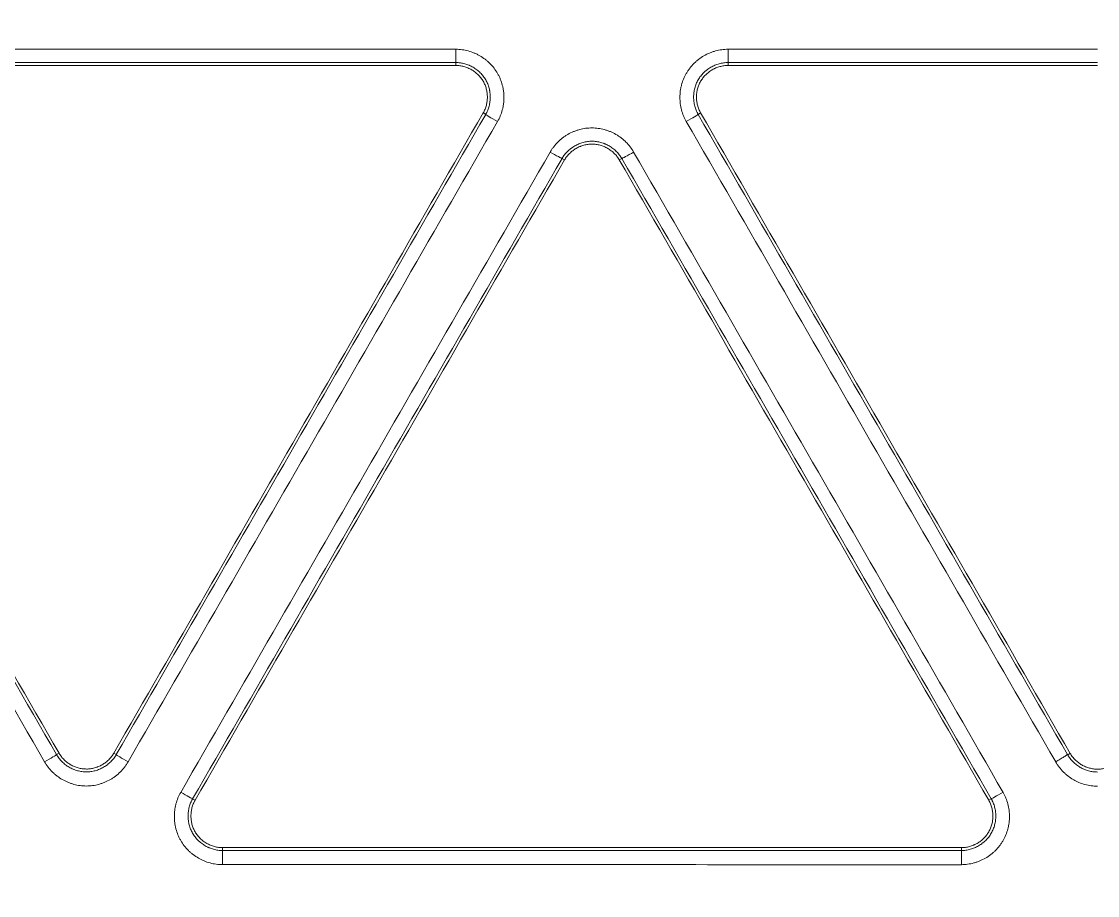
# Model space of a CAD drawing. Header units: inches. Extents: x 405346 to 489838, y -25612 to 14934.
# Drawn here: x 467207.03 to 467244.27, y 4139.55 to 4169.78 of the extents above; entities that cross this region are included whole.
import ezdxf

# ---------------------------------------------------------------- set-up
doc = ezdxf.new("R2010")
doc.units = ezdxf.units.IN
doc.header["$LTSCALE"] = 200
doc.header["$MEASUREMENT"] = 0
doc.layers.add('SS-EQ', color=2, linetype='Continuous', lineweight=20)

# ---------------------------------------------------------------- blocks, each defined once
blk = doc.blocks.new('4way무풍')
at = {"layer": 'SS-EQ'}
for p, q in [((-22.209, -153.166), (-22.209, -153.066)), ((-12.787, -153.066), (-12.787, -153.166)), ((-21.175, -154.857), (-21.262, -154.808)), ((-13.735, -154.808), (-13.821, -154.857)), ((-18.446, -156.433), (-18.533, -156.383)), ((-16.464, -156.383), (-16.551, -156.433)), ((-36.031, -177.006), (-35.944, -176.956)), ((-34.049, -176.956), (-33.963, -177.006)), ((-1.036, -177.001), (-1.03, -177.013)), ((-31.32, -178.532), (-31.233, -178.582)), ((-3.763, -178.582), (-3.676, -178.532)), ((-30.286, -180.223), (-30.286, -180.322)), ((-4.711, -180.322), (-4.711, -180.223))]:
    blk.add_line(p, q, dxfattribs=at)
for centre, major_axis, ratio, start_param, end_param in [((-22.209, -152.592), (0, 0.474), 0.00173, 1.599127, 3.106686), ((-12.787, -152.592), (0, -0.474), 0.000997, 4.740855, 6.248279), ((-20.765, -155.094), (-0.41, 0.237), 0.025645, 0.034918, 1.583787), ((-14.232, -155.094), (-0.41, -0.237), 0.024397, 1.555462, 3.106676), ((-18.943, -156.146), (-0.41, 0.237), 0.025722, 1.584008, 3.106675), ((-16.054, -156.146), (0.41, 0.237), 0.024444, 3.17651, 4.696884), ((-36.441, -177.242), (0.41, 0.237), 0.026421, 4.694618, 6.248267), ((-33.552, -177.242), (-0.41, 0.237), 0.028569, 0.034921, 1.584984), ((-31.73, -178.294), (0.41, -0.237), 0.028689, 4.726803, 6.248264), ((-3.267, -178.294), (0.41, 0.237), 0.027929, 3.176513, 4.696026), ((-30.286, -180.796), (0, 0.474), 0.001724, 0.034907, 1.603306), ((-4.711, -180.796), (0, 0.474), 0.000276, 0.034907, 1.603581)]:
    blk.add_ellipse(centre, major_axis=major_axis, ratio=ratio, start_param=start_param, end_param=end_param, dxfattribs=at)
for points, knots in [([(-0.032, -346.294), (-6.969, -346.294), (-13.906, -346.294), (-27.78, -346.294), (-34.717, -346.294), (-55.528, -346.294), (-69.403, -346.294), (-97.151, -346.294), (-111.025, -346.294), (-138.774, -346.294), (-152.648, -346.294), (-180.396, -346.294), (-194.27, -346.294), (-215.082, -346.294), (-222.019, -346.294), (-235.893, -346.294), (-242.83, -346.294), (-253.236, -346.294), (-256.704, -346.293), (-263.641, -346.293), (-267.11, -346.294), (-272.313, -346.294), (-274.047, -346.294), (-276.648, -346.294), (-277.515, -346.294), (-279.25, -346.294), (-280.117, -346.293), (-281.418, -346.293), (-281.851, -346.293), (-282.718, -346.293), (-283.152, -346.293), (-283.802, -346.293), (-284.019, -346.294), (-284.453, -346.294), (-284.669, -346.294), (-285.103, -346.294), (-285.32, -346.293), (-285.753, -346.291), (-285.97, -346.288), (-286.62, -346.277), (-287.053, -346.265), (-287.92, -346.232), (-288.353, -346.21), (-289.653, -346.133), (-290.519, -346.062), (-291.817, -345.929), (-292.25, -345.88), (-292.899, -345.799), (-293.116, -345.771), (-293.548, -345.713), (-294.627, -345.561), (-295.697, -345.382), (-298.249, -344.898), (-299.929, -344.504), (-302.417, -343.81), (-304.065, -343.313), (-305.692, -342.746), (-308.116, -341.843), (-309.711, -341.172), (-311.481, -340.336), (-311.677, -340.242), (-312.069, -340.051), (-312.265, -339.955), (-312.85, -339.663), (-313.238, -339.464), (-314.393, -338.857), (-315.91, -338.018), (-317.384, -337.119), (-318.837, -336.19), (-319.553, -335.711), (-320.962, -334.724), (-322.351, -333.708), (-324.369, -332.095), (-326.323, -330.394), (-327.582, -329.2), (-328.355, -328.435), (-328.586, -328.204), (-328.815, -327.971), (-328.968, -327.815), (-329.044, -327.737), (-329.423, -327.345), (-329.723, -327.029), (-330.61, -326.073), (-331.762, -324.777), (-333.398, -322.77), (-334.43, -321.391), (-335.932, -319.291), (-336.873, -317.851), (-338.196, -315.627), (-339.047, -314.124), (-339.838, -312.58), (-340.313, -311.601), (-340.454, -311.306), (-340.593, -311.01), (-340.685, -310.813), (-340.731, -310.713), (-340.958, -310.218), (-341.135, -309.821), (-341.654, -308.624), (-342.309, -307.019), (-343.186, -304.583), (-343.7, -302.939), (-344.419, -300.46), (-344.828, -298.788), (-345.336, -296.251), (-345.487, -295.401), (-345.755, -293.691), (-345.871, -292.831), (-345.994, -291.749), (-346.017, -291.533), (-346.062, -291.099), (-346.083, -290.882), (-346.143, -290.23), (-346.178, -289.796), (-346.239, -288.927), (-346.265, -288.493), (-346.307, -287.624), (-346.324, -287.19), (-346.342, -286.538), (-346.347, -286.321), (-346.354, -285.886), (-346.356, -285.669), (-346.359, -285.235), (-346.359, -285.017), (-346.359, -284.583), (-346.359, -284.366), (-346.358, -283.714), (-346.358, -283.28), (-346.358, -282.411), (-346.358, -281.976), (-346.358, -280.673), (-346.358, -279.804), (-346.359, -278.066), (-346.359, -277.197), (-346.359, -274.59), (-346.359, -272.852), (-346.358, -264.163), (-346.358, -257.211), (-346.359, -236.356), (-346.359, -222.453), (-346.359, -194.646), (-346.359, -180.743), (-346.359, -152.936), (-346.359, -139.033), (-346.359, -111.226), (-346.359, -69.517), (-346.359, -27.807), (-346.359, 0)], [0, 0, 0, 0, 0.03125, 0.03125, 0.0625, 0.0625, 0.125, 0.125, 0.1875, 0.1875, 0.25, 0.25, 0.3125, 0.3125, 0.34375, 0.34375, 0.375, 0.375, 0.390625, 0.390625, 0.40625, 0.40625, 0.414063, 0.414063, 0.417969, 0.417969, 0.421875, 0.421875, 0.423828, 0.423828, 0.425781, 0.425781, 0.426758, 0.426758, 0.427734, 0.427734, 0.428711, 0.428711, 0.429688, 0.429688, 0.431641, 0.431641, 0.433594, 0.433594, 0.4375, 0.4375, 0.439453, 0.439453, 0.44043, 0.44043, 0.441406, 0.445313, 0.445313, 0.453125, 0.453125, 0.457031, 0.460938, 0.460938, 0.46875, 0.46875, 0.469727, 0.469727, 0.470703, 0.470703, 0.472656, 0.472656, 0.476563, 0.480469, 0.480469, 0.484375, 0.484375, 0.488281, 0.492188, 0.496094, 0.5, 0.5, 0.500977, 0.501465, 0.501465, 0.501953, 0.501953, 0.503906, 0.503906, 0.507813, 0.511719, 0.515625, 0.515625, 0.523438, 0.523438, 0.527344, 0.53125, 0.53125, 0.532227, 0.532715, 0.532715, 0.533203, 0.533203, 0.535156, 0.535156, 0.539063, 0.542969, 0.546875, 0.546875, 0.554688, 0.554688, 0.558594, 0.558594, 0.5625, 0.5625, 0.563477, 0.563477, 0.564453, 0.564453, 0.566406, 0.566406, 0.568359, 0.568359, 0.570313, 0.570313, 0.571289, 0.571289, 0.572266, 0.572266, 0.573242, 0.573242, 0.574219, 0.574219, 0.576172, 0.576172, 0.578125, 0.578125, 0.582031, 0.582031, 0.585938, 0.585938, 0.59375, 0.59375, 0.625, 0.625, 0.6875, 0.6875, 0.75, 0.75, 0.8125, 0.8125, 0.875, 1, 1, 1, 1]), ([(-345.164, 0), (-345.164, -27.72), (-345.163, -69.3), (-345.162, -110.879), (-345.161, -138.599), (-345.16, -152.459), (-345.158, -180.179), (-345.157, -194.038), (-345.154, -221.758), (-345.152, -235.618), (-345.147, -256.408), (-345.146, -263.338), (-345.145, -272), (-345.144, -273.733), (-345.144, -276.331), (-345.144, -277.198), (-345.143, -278.93), (-345.142, -279.796), (-345.142, -281.096), (-345.141, -281.529), (-345.141, -282.395), (-345.141, -282.828), (-345.141, -283.694), (-345.141, -284.128), (-345.14, -284.777), (-345.139, -284.994), (-345.136, -285.427), (-345.134, -285.643), (-345.124, -286.293), (-345.113, -286.726), (-345.08, -287.592), (-345.06, -288.025), (-345.009, -288.891), (-344.978, -289.324), (-344.926, -289.973), (-344.898, -290.298), (-344.868, -290.623), (-344.847, -290.839), (-344.836, -290.947), (-344.736, -291.92), (-344.629, -292.78), (-344.379, -294.49), (-344.236, -295.341), (-343.754, -297.876), (-343.361, -299.547), (-342.665, -302.025), (-342.166, -303.667), (-341.312, -306.101), (-340.67, -307.704), (-340.162, -308.899), (-339.901, -309.494), (-339.629, -310.087), (-339.446, -310.481), (-339.353, -310.678), (-338.885, -311.657), (-338.495, -312.43), (-337.684, -313.955), (-337.263, -314.706), (-336.391, -316.189), (-335.94, -316.919), (-335.007, -318.36), (-334.525, -319.069), (-333.532, -320.468), (-332.508, -321.846), (-330.881, -323.85), (-329.735, -325.144), (-328.853, -326.098), (-328.555, -326.413), (-328.177, -326.804), (-328.101, -326.882), (-327.949, -327.038), (-327.721, -327.27), (-327.491, -327.501), (-326.721, -328.264), (-325.466, -329.454), (-323.518, -331.15), (-321.504, -332.756), (-320.119, -333.767), (-318.711, -334.749), (-317.997, -335.224), (-316.546, -336.146), (-315.81, -336.593), (-314.315, -337.455), (-313.557, -337.871), (-312.595, -338.371), (-312.305, -338.52), (-312.014, -338.667), (-311.819, -338.764), (-311.722, -338.813), (-311.235, -339.053), (-310.844, -339.241), (-309.666, -339.791), (-308.875, -340.139), (-307.283, -340.8), (-305.68, -341.425), (-303.244, -342.258), (-301.598, -342.743), (-299.114, -343.417), (-297.436, -343.797), (-294.888, -344.259), (-294.033, -344.395), (-292.957, -344.543), (-292.742, -344.571), (-292.31, -344.625), (-291.663, -344.704), (-291.015, -344.771), (-289.72, -344.892), (-288.856, -344.954), (-287.56, -345.019), (-287.128, -345.036), (-286.48, -345.054), (-286.264, -345.059), (-285.831, -345.067), (-285.615, -345.069), (-285.183, -345.073), (-284.967, -345.074), (-284.534, -345.075), (-284.318, -345.075), (-283.67, -345.076), (-283.237, -345.076), (-282.589, -345.076), (-282.373, -345.076), (-281.94, -345.076), (-281.724, -345.076), (-281.075, -345.076), (-280.643, -345.077), (-279.346, -345.077), (-278.481, -345.078), (-276.752, -345.079), (-275.887, -345.079), (-273.293, -345.079), (-271.563, -345.08), (-262.916, -345.081), (-255.998, -345.082), (-242.162, -345.085), (-235.244, -345.086), (-221.408, -345.089), (-214.49, -345.09), (-193.736, -345.092), (-179.9, -345.094), (-152.228, -345.096), (-138.392, -345.096), (-110.72, -345.097), (-96.884, -345.098), (-69.212, -345.098), (-55.376, -345.099), (-34.622, -345.099), (-27.704, -345.099), (-13.868, -345.099), (-6.95, -345.099), (-0.032, -345.099)], [0, 0, 0, 0, 0.125, 0.1875, 0.1875, 0.25, 0.25, 0.3125, 0.3125, 0.375, 0.375, 0.40625, 0.40625, 0.414063, 0.414063, 0.417969, 0.417969, 0.421875, 0.421875, 0.423828, 0.423828, 0.425781, 0.425781, 0.427734, 0.427734, 0.428711, 0.428711, 0.429688, 0.429688, 0.431641, 0.431641, 0.433594, 0.433594, 0.435547, 0.435547, 0.436523, 0.437012, 0.437012, 0.4375, 0.4375, 0.441406, 0.441406, 0.445313, 0.445313, 0.453125, 0.453125, 0.457031, 0.460938, 0.464844, 0.464844, 0.466797, 0.467773, 0.467773, 0.46875, 0.46875, 0.472656, 0.472656, 0.476563, 0.476563, 0.480469, 0.480469, 0.484375, 0.484375, 0.488281, 0.492188, 0.496094, 0.496094, 0.498047, 0.498047, 0.498535, 0.498535, 0.499023, 0.5, 0.5, 0.503906, 0.507813, 0.511719, 0.515625, 0.515625, 0.519531, 0.519531, 0.523438, 0.523438, 0.527344, 0.527344, 0.52832, 0.528809, 0.528809, 0.529297, 0.529297, 0.53125, 0.53125, 0.535156, 0.535156, 0.539063, 0.542969, 0.546875, 0.546875, 0.554688, 0.554688, 0.558594, 0.558594, 0.55957, 0.55957, 0.560547, 0.5625, 0.5625, 0.566406, 0.566406, 0.568359, 0.568359, 0.569336, 0.569336, 0.570313, 0.570313, 0.571289, 0.571289, 0.572266, 0.572266, 0.574219, 0.574219, 0.575195, 0.575195, 0.576172, 0.576172, 0.578125, 0.578125, 0.582031, 0.582031, 0.585938, 0.585938, 0.59375, 0.59375, 0.625, 0.625, 0.65625, 0.65625, 0.6875, 0.6875, 0.75, 0.75, 0.8125, 0.8125, 0.875, 0.875, 0.9375, 0.9375, 0.96875, 0.96875, 1, 1, 1, 1]), ([(-47.786, -152.605), (-43.523, -152.605), (-39.261, -152.605), (-30.735, -152.606), (-26.473, -152.606), (-22.21, -152.606)], [0, 0, 0, 0, 0.5, 0.5, 1, 1, 1, 1]), ([(-22.21, -152.606), (-22.173, -152.606), (-22.137, -152.607), (-22.063, -152.612), (-22.027, -152.616), (-21.919, -152.63), (-21.777, -152.659), (-21.64, -152.707), (-21.555, -152.742), (-21.539, -152.749), (-21.505, -152.765), (-21.456, -152.788), (-21.408, -152.814), (-21.314, -152.868), (-21.253, -152.908), (-21.167, -152.975), (-21.139, -152.998), (-21.097, -153.034), (-21.084, -153.046), (-21.057, -153.071), (-21.044, -153.084), (-20.979, -153.148), (-20.883, -153.256), (-20.802, -153.377), (-20.747, -153.472), (-20.73, -153.504), (-20.698, -153.57), (-20.683, -153.603), (-20.642, -153.703), (-20.619, -153.772), (-20.591, -153.877), (-20.583, -153.913), (-20.573, -153.966), (-20.569, -153.984), (-20.563, -154.02), (-20.561, -154.038), (-20.549, -154.129), (-20.54, -154.274), (-20.549, -154.419), (-20.561, -154.509), (-20.563, -154.527), (-20.569, -154.563), (-20.573, -154.581), (-20.583, -154.635), (-20.591, -154.671), (-20.619, -154.776), (-20.642, -154.845), (-20.697, -154.979), (-20.729, -155.044), (-20.766, -155.107)], [0, 0, 0, 0, 0.03125, 0.03125, 0.0625, 0.0625, 0.125, 0.1875, 0.1875, 0.203125, 0.203125, 0.21875, 0.25, 0.25, 0.3125, 0.3125, 0.34375, 0.34375, 0.359375, 0.359375, 0.375, 0.375, 0.4375, 0.5, 0.5, 0.53125, 0.53125, 0.5625, 0.5625, 0.625, 0.625, 0.65625, 0.65625, 0.671875, 0.671875, 0.6875, 0.6875, 0.75, 0.8125, 0.8125, 0.828125, 0.828125, 0.84375, 0.84375, 0.875, 0.875, 0.9375, 0.9375, 1, 1, 1, 1]), ([(-14.232, -155.108), (-14.251, -155.076), (-14.268, -155.043), (-14.3, -154.977), (-14.315, -154.944), (-14.356, -154.843), (-14.402, -154.706), (-14.43, -154.563), (-14.441, -154.473), (-14.444, -154.454), (-14.447, -154.418), (-14.451, -154.363), (-14.453, -154.309), (-14.453, -154.2), (-14.448, -154.128), (-14.434, -154.02), (-14.429, -153.984), (-14.418, -153.93), (-14.414, -153.912), (-14.406, -153.876), (-14.402, -153.859), (-14.379, -153.771), (-14.332, -153.633), (-14.269, -153.503), (-14.214, -153.408), (-14.194, -153.377), (-14.154, -153.316), (-14.132, -153.287), (-14.066, -153.201), (-14.018, -153.147), (-13.941, -153.07), (-13.901, -153.033), (-13.859, -152.998), (-13.831, -152.974), (-13.816, -152.963), (-13.744, -152.908), (-13.623, -152.827), (-13.493, -152.763), (-13.409, -152.728), (-13.392, -152.721), (-13.358, -152.708), (-13.34, -152.702), (-13.288, -152.684), (-13.254, -152.673), (-13.148, -152.644), (-13.077, -152.63), (-12.934, -152.611), (-12.861, -152.606), (-12.788, -152.606)], [0, 0, 0, 0, 0.03125, 0.03125, 0.0625, 0.0625, 0.125, 0.1875, 0.1875, 0.203125, 0.203125, 0.21875, 0.25, 0.25, 0.3125, 0.3125, 0.34375, 0.34375, 0.359375, 0.359375, 0.375, 0.375, 0.4375, 0.5, 0.5, 0.53125, 0.53125, 0.5625, 0.5625, 0.625, 0.625, 0.65625, 0.671875, 0.671875, 0.6875, 0.6875, 0.75, 0.8125, 0.8125, 0.828125, 0.828125, 0.84375, 0.84375, 0.875, 0.875, 0.9375, 0.9375, 1, 1, 1, 1]), ([(-22.209, -153.066), (-26.472, -153.066), (-30.734, -153.066), (-39.259, -153.066), (-43.522, -153.066), (-47.784, -153.066)], [0, 0, 0, 0, 0.5, 0.5, 1, 1, 1, 1]), ([(-21.175, -154.857), (-21.174, -154.855), (-21.172, -154.852), (-21.169, -154.846), (-21.164, -154.837), (-21.153, -154.817), (-21.132, -154.777), (-21.116, -154.741), (-21.087, -154.669), (-21.07, -154.62), (-21.051, -154.545), (-21.045, -154.519), (-21.035, -154.468), (-21.031, -154.442), (-21.021, -154.364), (-21.014, -154.261), (-21.021, -154.157), (-21.029, -154.092), (-21.031, -154.079), (-21.035, -154.053), (-21.042, -154.015), (-21.05, -153.977), (-21.07, -153.901), (-21.086, -153.852), (-21.116, -153.78), (-21.126, -153.756), (-21.149, -153.709), (-21.162, -153.686), (-21.201, -153.618), (-21.23, -153.575), (-21.293, -153.493), (-21.328, -153.454), (-21.383, -153.399), (-21.403, -153.381), (-21.442, -153.347), (-21.462, -153.331), (-21.524, -153.283), (-21.568, -153.255), (-21.635, -153.216), (-21.669, -153.197), (-21.705, -153.18), (-21.729, -153.169), (-21.741, -153.164), (-21.801, -153.139), (-21.899, -153.105), (-22.001, -153.084), (-22.078, -153.073), (-22.104, -153.07), (-22.144, -153.068), (-22.157, -153.067), (-22.176, -153.066), (-22.186, -153.066), (-22.196, -153.066), (-22.203, -153.066), (-22.206, -153.066), (-22.209, -153.066)], [0, 0, 0, 0, 0.003906, 0.003906, 0.007812, 0.015625, 0.03125, 0.0625, 0.0625, 0.125, 0.125, 0.15625, 0.15625, 0.1875, 0.1875, 0.25, 0.3125, 0.3125, 0.328125, 0.328125, 0.34375, 0.375, 0.375, 0.4375, 0.4375, 0.46875, 0.46875, 0.5, 0.5, 0.5625, 0.5625, 0.625, 0.625, 0.65625, 0.65625, 0.6875, 0.6875, 0.75, 0.75, 0.78125, 0.796875, 0.796875, 0.8125, 0.8125, 0.875, 0.9375, 0.9375, 0.96875, 0.96875, 0.984375, 0.984375, 0.992188, 0.996094, 0.996094, 1, 1, 1, 1]), ([(-12.787, -153.066), (-12.791, -153.066), (-12.794, -153.066), (-12.8, -153.066), (-12.81, -153.066), (-12.833, -153.067), (-12.879, -153.069), (-12.918, -153.073), (-12.995, -153.083), (-13.045, -153.094), (-13.121, -153.114), (-13.146, -153.122), (-13.195, -153.139), (-13.22, -153.149), (-13.292, -153.179), (-13.385, -153.225), (-13.472, -153.283), (-13.524, -153.322), (-13.534, -153.33), (-13.554, -153.347), (-13.584, -153.372), (-13.613, -153.399), (-13.668, -153.453), (-13.703, -153.492), (-13.75, -153.554), (-13.766, -153.575), (-13.795, -153.618), (-13.809, -153.641), (-13.848, -153.708), (-13.871, -153.755), (-13.91, -153.851), (-13.926, -153.9), (-13.946, -153.976), (-13.952, -154.002), (-13.962, -154.053), (-13.966, -154.079), (-13.976, -154.156), (-13.979, -154.208), (-13.979, -154.286), (-13.978, -154.312), (-13.976, -154.351), (-13.975, -154.364), (-13.972, -154.39), (-13.971, -154.403), (-13.962, -154.468), (-13.943, -154.57), (-13.91, -154.668), (-13.881, -154.74), (-13.87, -154.764), (-13.853, -154.8), (-13.847, -154.811), (-13.837, -154.829), (-13.833, -154.837), (-13.828, -154.846), (-13.825, -154.852), (-13.823, -154.855), (-13.821, -154.857)], [0, 0, 0, 0, 0.003906, 0.003906, 0.007813, 0.015625, 0.03125, 0.0625, 0.0625, 0.125, 0.125, 0.15625, 0.15625, 0.1875, 0.1875, 0.25, 0.3125, 0.3125, 0.328125, 0.328125, 0.34375, 0.375, 0.375, 0.4375, 0.4375, 0.46875, 0.46875, 0.5, 0.5, 0.5625, 0.5625, 0.625, 0.625, 0.65625, 0.65625, 0.6875, 0.6875, 0.75, 0.75, 0.78125, 0.78125, 0.796875, 0.796875, 0.8125, 0.8125, 0.875, 0.9375, 0.9375, 0.96875, 0.96875, 0.984375, 0.984375, 0.992187, 0.996094, 0.996094, 1, 1, 1, 1]), ([(-22.209, -153.166), (-26.472, -153.166), (-30.734, -153.166), (-39.259, -153.166), (-43.522, -153.166), (-47.784, -153.166)], [0, 0, 0, 0, 0.5, 0.5, 1, 1, 1, 1]), ([(-22.209, -153.166), (-22.161, -153.166), (-22.114, -153.17), (-22.019, -153.182), (-21.973, -153.192), (-21.904, -153.211), (-21.881, -153.218), (-21.836, -153.234), (-21.813, -153.242), (-21.747, -153.27), (-21.662, -153.312), (-21.583, -153.365), (-21.535, -153.401), (-21.525, -153.409), (-21.507, -153.424), (-21.479, -153.447), (-21.453, -153.471), (-21.402, -153.521), (-21.371, -153.557), (-21.327, -153.613), (-21.313, -153.633), (-21.286, -153.672), (-21.274, -153.693), (-21.238, -153.755), (-21.196, -153.84), (-21.166, -153.931), (-21.148, -154), (-21.142, -154.024), (-21.133, -154.071), (-21.129, -154.094), (-21.12, -154.165), (-21.117, -154.213), (-21.117, -154.284), (-21.118, -154.308), (-21.121, -154.355), (-21.123, -154.379), (-21.132, -154.451), (-21.15, -154.544), (-21.18, -154.634), (-21.216, -154.723), (-21.238, -154.766), (-21.262, -154.808)], [0, 0, 0, 0, 0.0625, 0.0625, 0.125, 0.125, 0.15625, 0.15625, 0.1875, 0.1875, 0.25, 0.3125, 0.3125, 0.328125, 0.328125, 0.34375, 0.375, 0.375, 0.4375, 0.4375, 0.46875, 0.46875, 0.5, 0.5, 0.5625, 0.625, 0.625, 0.65625, 0.65625, 0.6875, 0.6875, 0.75, 0.75, 0.78125, 0.78125, 0.8125, 0.8125, 0.875, 0.9375, 0.9375, 1, 1, 1, 1]), ([(-13.735, -154.808), (-13.759, -154.766), (-13.78, -154.723), (-13.816, -154.635), (-13.831, -154.59), (-13.849, -154.521), (-13.854, -154.498), (-13.864, -154.451), (-13.867, -154.427), (-13.876, -154.356), (-13.882, -154.261), (-13.876, -154.166), (-13.869, -154.106), (-13.867, -154.094), (-13.863, -154.071), (-13.857, -154.035), (-13.849, -154), (-13.831, -153.931), (-13.816, -153.886), (-13.789, -153.82), (-13.78, -153.799), (-13.759, -153.756), (-13.747, -153.734), (-13.711, -153.672), (-13.658, -153.593), (-13.595, -153.522), (-13.544, -153.471), (-13.526, -153.455), (-13.49, -153.424), (-13.472, -153.408), (-13.415, -153.365), (-13.375, -153.339), (-13.314, -153.303), (-13.282, -153.286), (-13.25, -153.271), (-13.228, -153.261), (-13.217, -153.256), (-13.161, -153.233), (-13.071, -153.202), (-12.978, -153.183), (-12.884, -153.17), (-12.836, -153.166), (-12.787, -153.166)], [0, 0, 0, 0, 0.0625, 0.0625, 0.125, 0.125, 0.15625, 0.15625, 0.1875, 0.1875, 0.25, 0.3125, 0.3125, 0.328125, 0.328125, 0.34375, 0.375, 0.375, 0.4375, 0.4375, 0.46875, 0.46875, 0.5, 0.5, 0.5625, 0.625, 0.625, 0.65625, 0.65625, 0.6875, 0.6875, 0.75, 0.75, 0.78125, 0.796875, 0.796875, 0.8125, 0.8125, 0.875, 0.9375, 0.9375, 1, 1, 1, 1]), ([(-18.943, -156.16), (-18.925, -156.128), (-18.906, -156.097), (-18.865, -156.036), (-18.843, -156.006), (-18.776, -155.92), (-18.68, -155.812), (-18.571, -155.716), (-18.498, -155.661), (-18.483, -155.65), (-18.454, -155.629), (-18.408, -155.598), (-18.362, -155.569), (-18.268, -155.515), (-18.203, -155.483), (-18.102, -155.441), (-18.068, -155.428), (-18.017, -155.41), (-17.999, -155.404), (-17.964, -155.393), (-17.947, -155.388), (-17.859, -155.364), (-17.717, -155.336), (-17.572, -155.326), (-17.462, -155.326), (-17.425, -155.327), (-17.353, -155.332), (-17.316, -155.336), (-17.209, -155.35), (-17.138, -155.365), (-17.033, -155.393), (-16.998, -155.404), (-16.946, -155.422), (-16.929, -155.428), (-16.895, -155.441), (-16.878, -155.448), (-16.794, -155.483), (-16.663, -155.547), (-16.543, -155.628), (-16.47, -155.683), (-16.456, -155.694), (-16.428, -155.717), (-16.414, -155.729), (-16.372, -155.765), (-16.346, -155.79), (-16.268, -155.867), (-16.22, -155.921), (-16.132, -156.036), (-16.091, -156.096), (-16.055, -156.16)], [0, 0, 0, 0, 0.03125, 0.03125, 0.0625, 0.0625, 0.125, 0.1875, 0.1875, 0.203125, 0.203125, 0.21875, 0.25, 0.25, 0.3125, 0.3125, 0.34375, 0.34375, 0.359375, 0.359375, 0.375, 0.375, 0.4375, 0.5, 0.5, 0.53125, 0.53125, 0.5625, 0.5625, 0.625, 0.625, 0.65625, 0.65625, 0.671875, 0.671875, 0.6875, 0.6875, 0.75, 0.8125, 0.8125, 0.828125, 0.828125, 0.84375, 0.84375, 0.875, 0.875, 0.9375, 0.9375, 1, 1, 1, 1]), ([(-16.464, -156.383), (-16.466, -156.38), (-16.467, -156.377), (-16.471, -156.372), (-16.476, -156.363), (-16.487, -156.344), (-16.512, -156.305), (-16.535, -156.274), (-16.583, -156.212), (-16.617, -156.174), (-16.673, -156.119), (-16.692, -156.101), (-16.731, -156.067), (-16.752, -156.05), (-16.814, -156.003), (-16.9, -155.945), (-16.993, -155.899), (-17.054, -155.874), (-17.066, -155.869), (-17.09, -155.859), (-17.127, -155.846), (-17.165, -155.834), (-17.24, -155.814), (-17.29, -155.803), (-17.368, -155.793), (-17.394, -155.79), (-17.446, -155.787), (-17.472, -155.786), (-17.551, -155.786), (-17.602, -155.789), (-17.705, -155.803), (-17.756, -155.814), (-17.831, -155.834), (-17.857, -155.842), (-17.906, -155.859), (-17.93, -155.869), (-18.002, -155.899), (-18.049, -155.922), (-18.116, -155.961), (-18.149, -155.981), (-18.182, -156.003), (-18.203, -156.019), (-18.214, -156.026), (-18.266, -156.066), (-18.344, -156.134), (-18.413, -156.212), (-18.461, -156.273), (-18.476, -156.295), (-18.498, -156.327), (-18.506, -156.338), (-18.516, -156.355), (-18.521, -156.363), (-18.526, -156.372), (-18.529, -156.377), (-18.531, -156.38), (-18.533, -156.383)], [0, 0, 0, 0, 0.003906, 0.003906, 0.007812, 0.015625, 0.03125, 0.0625, 0.0625, 0.125, 0.125, 0.15625, 0.15625, 0.1875, 0.1875, 0.25, 0.3125, 0.3125, 0.328125, 0.328125, 0.34375, 0.375, 0.375, 0.4375, 0.4375, 0.46875, 0.46875, 0.5, 0.5, 0.5625, 0.5625, 0.625, 0.625, 0.65625, 0.65625, 0.6875, 0.6875, 0.75, 0.75, 0.78125, 0.796875, 0.796875, 0.8125, 0.8125, 0.875, 0.9375, 0.9375, 0.96875, 0.96875, 0.984375, 0.984375, 0.992188, 0.996094, 0.996094, 1, 1, 1, 1]), ([(-18.446, -156.433), (-18.422, -156.392), (-18.395, -156.352), (-18.337, -156.277), (-18.306, -156.242), (-18.255, -156.191), (-18.237, -156.175), (-18.201, -156.143), (-18.182, -156.128), (-18.125, -156.085), (-18.046, -156.032), (-17.961, -155.99), (-17.905, -155.967), (-17.894, -155.962), (-17.872, -155.954), (-17.838, -155.941), (-17.804, -155.931), (-17.735, -155.912), (-17.689, -155.902), (-17.618, -155.893), (-17.594, -155.89), (-17.547, -155.887), (-17.522, -155.886), (-17.45, -155.886), (-17.356, -155.893), (-17.262, -155.912), (-17.193, -155.931), (-17.17, -155.938), (-17.125, -155.953), (-17.102, -155.962), (-17.036, -155.989), (-16.994, -156.011), (-16.932, -156.046), (-16.912, -156.059), (-16.872, -156.085), (-16.852, -156.099), (-16.795, -156.143), (-16.723, -156.205), (-16.66, -156.276), (-16.602, -156.352), (-16.575, -156.392), (-16.551, -156.433)], [0, 0, 0, 0, 0.0625, 0.0625, 0.125, 0.125, 0.15625, 0.15625, 0.1875, 0.1875, 0.25, 0.3125, 0.3125, 0.328125, 0.328125, 0.34375, 0.375, 0.375, 0.4375, 0.4375, 0.46875, 0.46875, 0.5, 0.5, 0.5625, 0.625, 0.625, 0.65625, 0.65625, 0.6875, 0.6875, 0.75, 0.75, 0.78125, 0.78125, 0.8125, 0.8125, 0.875, 0.9375, 0.9375, 1, 1, 1, 1]), ([(-33.553, -177.257), (-33.572, -177.289), (-33.591, -177.32), (-33.632, -177.381), (-33.653, -177.411), (-33.72, -177.497), (-33.816, -177.605), (-33.926, -177.701), (-33.998, -177.756), (-34.013, -177.767), (-34.043, -177.788), (-34.088, -177.819), (-34.134, -177.848), (-34.229, -177.902), (-34.294, -177.934), (-34.394, -177.976), (-34.428, -177.989), (-34.48, -178.007), (-34.498, -178.013), (-34.533, -178.024), (-34.55, -178.029), (-34.638, -178.053), (-34.78, -178.081), (-34.925, -178.091), (-35.034, -178.091), (-35.071, -178.09), (-35.144, -178.085), (-35.18, -178.081), (-35.288, -178.067), (-35.359, -178.052), (-35.464, -178.024), (-35.498, -178.013), (-35.55, -177.995), (-35.567, -177.989), (-35.602, -177.976), (-35.619, -177.969), (-35.703, -177.934), (-35.833, -177.87), (-35.954, -177.789), (-36.026, -177.734), (-36.041, -177.723), (-36.069, -177.7), (-36.083, -177.688), (-36.124, -177.652), (-36.151, -177.627), (-36.228, -177.55), (-36.276, -177.496), (-36.365, -177.381), (-36.405, -177.321), (-36.442, -177.257)], [0, 0, 0, 0, 0.03125, 0.03125, 0.0625, 0.0625, 0.125, 0.1875, 0.1875, 0.203125, 0.203125, 0.21875, 0.25, 0.25, 0.3125, 0.3125, 0.34375, 0.34375, 0.359375, 0.359375, 0.375, 0.375, 0.4375, 0.5, 0.5, 0.53125, 0.53125, 0.5625, 0.5625, 0.625, 0.625, 0.65625, 0.65625, 0.671875, 0.671875, 0.6875, 0.6875, 0.75, 0.8125, 0.8125, 0.828125, 0.828125, 0.84375, 0.84375, 0.875, 0.875, 0.9375, 0.9375, 1, 1, 1, 1]), ([(-36.031, -177.006), (-36.029, -177.009), (-36.027, -177.012), (-36.024, -177.017), (-36.019, -177.026), (-36.007, -177.045), (-35.982, -177.083), (-35.959, -177.115), (-35.912, -177.176), (-35.878, -177.215), (-35.822, -177.27), (-35.803, -177.288), (-35.763, -177.322), (-35.743, -177.339), (-35.681, -177.386), (-35.594, -177.443), (-35.501, -177.49), (-35.441, -177.515), (-35.429, -177.52), (-35.404, -177.529), (-35.367, -177.542), (-35.33, -177.554), (-35.255, -177.574), (-35.204, -177.585), (-35.127, -177.595), (-35.101, -177.598), (-35.049, -177.602), (-35.023, -177.603), (-34.945, -177.603), (-34.893, -177.599), (-34.79, -177.585), (-34.739, -177.575), (-34.664, -177.554), (-34.639, -177.546), (-34.589, -177.529), (-34.565, -177.52), (-34.493, -177.49), (-34.447, -177.467), (-34.379, -177.428), (-34.346, -177.407), (-34.314, -177.385), (-34.292, -177.37), (-34.282, -177.362), (-34.23, -177.322), (-34.151, -177.254), (-34.082, -177.177), (-34.034, -177.116), (-34.019, -177.094), (-33.997, -177.062), (-33.99, -177.051), (-33.98, -177.034), (-33.974, -177.026), (-33.969, -177.017), (-33.966, -177.012), (-33.964, -177.009), (-33.963, -177.006)], [0, 0, 0, 0, 0.003906, 0.003906, 0.007812, 0.015625, 0.03125, 0.0625, 0.0625, 0.125, 0.125, 0.15625, 0.15625, 0.1875, 0.1875, 0.25, 0.3125, 0.3125, 0.328125, 0.328125, 0.34375, 0.375, 0.375, 0.4375, 0.4375, 0.46875, 0.46875, 0.5, 0.5, 0.5625, 0.5625, 0.625, 0.625, 0.65625, 0.65625, 0.6875, 0.6875, 0.75, 0.75, 0.78125, 0.796875, 0.796875, 0.8125, 0.8125, 0.875, 0.9375, 0.9375, 0.96875, 0.96875, 0.984375, 0.984375, 0.992187, 0.996094, 0.996094, 1, 1, 1, 1]), ([(-34.049, -176.956), (-34.073, -176.998), (-34.1, -177.037), (-34.158, -177.112), (-34.189, -177.148), (-34.24, -177.198), (-34.258, -177.214), (-34.294, -177.246), (-34.313, -177.261), (-34.37, -177.304), (-34.449, -177.357), (-34.534, -177.4), (-34.59, -177.423), (-34.601, -177.427), (-34.623, -177.436), (-34.657, -177.448), (-34.691, -177.459), (-34.76, -177.477), (-34.806, -177.487), (-34.877, -177.497), (-34.901, -177.499), (-34.949, -177.503), (-34.973, -177.503), (-35.045, -177.503), (-35.14, -177.497), (-35.233, -177.478), (-35.302, -177.459), (-35.325, -177.452), (-35.37, -177.436), (-35.393, -177.428), (-35.459, -177.4), (-35.501, -177.379), (-35.563, -177.343), (-35.583, -177.331), (-35.623, -177.304), (-35.643, -177.29), (-35.7, -177.247), (-35.772, -177.184), (-35.835, -177.113), (-35.893, -177.038), (-35.92, -176.998), (-35.944, -176.956)], [0, 0, 0, 0, 0.0625, 0.0625, 0.125, 0.125, 0.15625, 0.15625, 0.1875, 0.1875, 0.25, 0.3125, 0.3125, 0.328125, 0.328125, 0.34375, 0.375, 0.375, 0.4375, 0.4375, 0.46875, 0.46875, 0.5, 0.5, 0.5625, 0.625, 0.625, 0.65625, 0.65625, 0.6875, 0.6875, 0.75, 0.75, 0.78125, 0.78125, 0.8125, 0.8125, 0.875, 0.9375, 0.9375, 1, 1, 1, 1]), ([(-1.447, -177.253), (-1.42, -177.238), (-1.394, -177.222), (-1.342, -177.192), (-1.316, -177.177), (-1.267, -177.148), (-1.243, -177.134), (-1.199, -177.107), (-1.178, -177.094), (-1.14, -177.071), (-1.123, -177.061), (-1.093, -177.042), (-1.08, -177.033), (-1.059, -177.019), (-1.051, -177.014), (-1.04, -177.005), (-1.037, -177.003), (-1.037, -177.001)], [0, 0, 0, 0, 0.125, 0.125, 0.25, 0.25, 0.375, 0.375, 0.5, 0.5, 0.625, 0.625, 0.75, 0.75, 0.875, 0.875, 1, 1, 1, 1]), ([(0, -178.096), (-0.037, -178.096), (-0.074, -178.095), (-0.147, -178.09), (-0.183, -178.086), (-0.292, -178.071), (-0.363, -178.057), (-0.504, -178.019), (-0.573, -177.995), (-0.674, -177.952), (-0.708, -177.937), (-0.773, -177.904), (-0.805, -177.887), (-0.9, -177.832), (-0.96, -177.791), (-1.047, -177.724), (-1.075, -177.701), (-1.13, -177.652), (-1.157, -177.627), (-1.234, -177.549), (-1.282, -177.494), (-1.348, -177.407), (-1.38, -177.363), (-1.414, -177.309), (-1.428, -177.285), (-1.438, -177.269), (-1.442, -177.261), (-1.447, -177.253)], [0, 0, 0, 0, 0.0625, 0.0625, 0.125, 0.125, 0.25, 0.25, 0.375, 0.375, 0.4375, 0.4375, 0.5, 0.5, 0.625, 0.625, 0.6875, 0.6875, 0.75, 0.75, 0.875, 0.875, 0.9375, 0.96875, 0.984375, 0.984375, 1, 1, 1, 1]), ([(-1.037, -177.001), (-1.035, -177.001), (-1.032, -177.002), (-1.028, -177.002), (-1.024, -177.002), (-1.019, -177.001), (-1.015, -177.001), (-1.012, -177), (-1.008, -176.999), (-1.004, -176.997), (-1.001, -176.996), (-0.997, -176.994), (-0.993, -176.991), (-0.988, -176.988), (-0.983, -176.986), (-0.978, -176.983), (-0.973, -176.98), (-0.968, -176.977), (-0.963, -176.974), (-0.958, -176.972), (-0.954, -176.969), (-0.949, -176.966), (-0.945, -176.964), (-0.944, -176.963)], [0, 0, 0, 0, 0.037402, 0.074799, 0.112192, 0.149581, 0.186965, 0.224346, 0.261724, 0.299098, 0.33647, 0.373838, 0.430762, 0.487686, 0.54461, 0.601534, 0.658457, 0.715381, 0.772305, 0.829229, 0.886152, 0.943076, 1, 1, 1, 1]), ([(-1.03, -177.013), (-1.028, -177.015), (-1.027, -177.018), (-1.023, -177.024), (-1.018, -177.032), (-1.006, -177.052), (-0.982, -177.09), (-0.959, -177.121), (-0.912, -177.183), (-0.878, -177.221), (-0.822, -177.276), (-0.803, -177.294), (-0.764, -177.328), (-0.744, -177.345), (-0.682, -177.392), (-0.639, -177.42), (-0.572, -177.459), (-0.549, -177.471), (-0.503, -177.494), (-0.479, -177.505), (-0.406, -177.535), (-0.308, -177.569), (-0.207, -177.59), (-0.13, -177.6), (-0.105, -177.603), (-0.052, -177.606), (-0.026, -177.607), (0, -177.607)], [0, 0, 0, 0, 0.007813, 0.007813, 0.015625, 0.03125, 0.0625, 0.125, 0.125, 0.25, 0.25, 0.3125, 0.3125, 0.375, 0.375, 0.5, 0.5, 0.5625, 0.5625, 0.625, 0.625, 0.75, 0.875, 0.875, 0.9375, 0.9375, 1, 1, 1, 1]), ([(-0.944, -176.963), (-0.92, -177.005), (-0.867, -177.084), (-0.804, -177.154), (-0.753, -177.205), (-0.736, -177.221), (-0.7, -177.252), (-0.681, -177.268), (-0.624, -177.311), (-0.546, -177.363), (-0.46, -177.406), (-0.405, -177.429), (-0.394, -177.433), (-0.372, -177.442), (-0.338, -177.454), (-0.304, -177.464), (-0.235, -177.483), (-0.189, -177.492), (-0.096, -177.505), (-0.048, -177.508), (0, -177.508)], [0, 0, 0, 0, 0.125, 0.25, 0.25, 0.3125, 0.3125, 0.375, 0.375, 0.5, 0.625, 0.625, 0.65625, 0.65625, 0.6875, 0.75, 0.75, 0.875, 0.875, 1, 1, 1, 1]), ([(0, -177.508), (0.048, -177.508), (0.095, -177.505), (0.189, -177.492), (0.236, -177.483), (0.304, -177.464), (0.327, -177.457), (0.373, -177.441), (0.395, -177.433), (0.461, -177.405), (0.546, -177.363), (0.625, -177.311), (0.673, -177.274), (0.682, -177.267), (0.701, -177.252), (0.728, -177.228), (0.754, -177.204), (0.804, -177.154), (0.836, -177.119), (0.893, -177.044), (0.92, -177.005), (0.944, -176.963)], [0, 0, 0, 0, 0.125, 0.125, 0.25, 0.25, 0.3125, 0.3125, 0.375, 0.375, 0.5, 0.625, 0.625, 0.65625, 0.65625, 0.6875, 0.75, 0.75, 0.875, 0.875, 1, 1, 1, 1]), ([(-30.287, -180.811), (-30.323, -180.811), (-30.36, -180.81), (-30.433, -180.805), (-30.47, -180.801), (-30.578, -180.787), (-30.719, -180.758), (-30.857, -180.71), (-30.941, -180.675), (-30.958, -180.668), (-30.991, -180.653), (-31.041, -180.629), (-31.089, -180.603), (-31.183, -180.549), (-31.243, -180.509), (-31.33, -180.442), (-31.358, -180.419), (-31.4, -180.383), (-31.413, -180.371), (-31.44, -180.346), (-31.453, -180.333), (-31.518, -180.269), (-31.614, -180.161), (-31.695, -180.04), (-31.749, -179.945), (-31.767, -179.913), (-31.799, -179.847), (-31.814, -179.814), (-31.855, -179.713), (-31.878, -179.645), (-31.906, -179.54), (-31.914, -179.504), (-31.924, -179.451), (-31.927, -179.433), (-31.933, -179.397), (-31.936, -179.379), (-31.948, -179.288), (-31.957, -179.143), (-31.947, -178.998), (-31.936, -178.908), (-31.933, -178.89), (-31.927, -178.854), (-31.924, -178.836), (-31.914, -178.782), (-31.905, -178.746), (-31.878, -178.641), (-31.855, -178.572), (-31.8, -178.438), (-31.768, -178.373), (-31.731, -178.31)], [0, 0, 0, 0, 0.03125, 0.03125, 0.0625, 0.0625, 0.125, 0.1875, 0.1875, 0.203125, 0.203125, 0.21875, 0.25, 0.25, 0.3125, 0.3125, 0.34375, 0.34375, 0.359375, 0.359375, 0.375, 0.375, 0.4375, 0.5, 0.5, 0.53125, 0.53125, 0.5625, 0.5625, 0.625, 0.625, 0.65625, 0.65625, 0.671875, 0.671875, 0.6875, 0.6875, 0.75, 0.8125, 0.8125, 0.828125, 0.828125, 0.84375, 0.84375, 0.875, 0.875, 0.9375, 0.9375, 1, 1, 1, 1]), ([(-3.267, -178.31), (-3.248, -178.341), (-3.231, -178.374), (-3.199, -178.44), (-3.184, -178.473), (-3.143, -178.574), (-3.097, -178.711), (-3.069, -178.854), (-3.057, -178.945), (-3.055, -178.963), (-3.052, -178.999), (-3.048, -179.054), (-3.046, -179.108), (-3.046, -179.217), (-3.051, -179.289), (-3.064, -179.397), (-3.07, -179.433), (-3.081, -179.487), (-3.085, -179.505), (-3.093, -179.541), (-3.097, -179.558), (-3.12, -179.647), (-3.166, -179.784), (-3.23, -179.914), (-3.285, -180.009), (-3.304, -180.04), (-3.345, -180.101), (-3.366, -180.13), (-3.433, -180.216), (-3.481, -180.271), (-3.558, -180.347), (-3.598, -180.384), (-3.64, -180.42), (-3.668, -180.443), (-3.682, -180.454), (-3.755, -180.51), (-3.876, -180.59), (-4.006, -180.655), (-4.09, -180.69), (-4.107, -180.696), (-4.141, -180.709), (-4.158, -180.716), (-4.21, -180.733), (-4.245, -180.744), (-4.351, -180.773), (-4.422, -180.787), (-4.565, -180.807), (-4.638, -180.812), (-4.711, -180.812)], [0, 0, 0, 0, 0.03125, 0.03125, 0.0625, 0.0625, 0.125, 0.1875, 0.1875, 0.203125, 0.203125, 0.21875, 0.25, 0.25, 0.3125, 0.3125, 0.34375, 0.34375, 0.359375, 0.359375, 0.375, 0.375, 0.4375, 0.5, 0.5, 0.53125, 0.53125, 0.5625, 0.5625, 0.625, 0.625, 0.65625, 0.671875, 0.671875, 0.6875, 0.6875, 0.75, 0.8125, 0.8125, 0.828125, 0.828125, 0.84375, 0.84375, 0.875, 0.875, 0.9375, 0.9375, 1, 1, 1, 1]), ([(-31.32, -178.532), (-31.322, -178.534), (-31.323, -178.537), (-31.327, -178.543), (-31.331, -178.552), (-31.342, -178.572), (-31.363, -178.612), (-31.379, -178.648), (-31.408, -178.72), (-31.425, -178.769), (-31.445, -178.844), (-31.45, -178.87), (-31.46, -178.921), (-31.464, -178.947), (-31.474, -179.025), (-31.481, -179.128), (-31.474, -179.232), (-31.466, -179.297), (-31.464, -179.31), (-31.46, -179.336), (-31.453, -179.374), (-31.445, -179.412), (-31.425, -179.487), (-31.408, -179.536), (-31.379, -179.608), (-31.368, -179.632), (-31.346, -179.679), (-31.333, -179.702), (-31.294, -179.77), (-31.265, -179.813), (-31.202, -179.895), (-31.167, -179.934), (-31.121, -179.98), (-31.111, -179.989), (-31.092, -180.007), (-31.082, -180.016), (-31.053, -180.041), (-31.032, -180.058), (-30.97, -180.105), (-30.927, -180.134), (-30.86, -180.173), (-30.825, -180.191), (-30.79, -180.208), (-30.766, -180.219), (-30.754, -180.224), (-30.694, -180.25), (-30.596, -180.284), (-30.494, -180.305), (-30.417, -180.315), (-30.391, -180.318), (-30.351, -180.321), (-30.338, -180.321), (-30.319, -180.322), (-30.309, -180.322), (-30.299, -180.322), (-30.292, -180.322), (-30.289, -180.322), (-30.286, -180.322)], [0, 0, 0, 0, 0.003906, 0.003906, 0.007813, 0.015625, 0.03125, 0.0625, 0.0625, 0.125, 0.125, 0.15625, 0.15625, 0.1875, 0.1875, 0.25, 0.3125, 0.3125, 0.328125, 0.328125, 0.34375, 0.375, 0.375, 0.4375, 0.4375, 0.46875, 0.46875, 0.5, 0.5, 0.5625, 0.5625, 0.625, 0.625, 0.640625, 0.640625, 0.65625, 0.65625, 0.6875, 0.6875, 0.75, 0.75, 0.78125, 0.796875, 0.796875, 0.8125, 0.8125, 0.875, 0.9375, 0.9375, 0.96875, 0.96875, 0.984375, 0.984375, 0.992187, 0.996094, 0.996094, 1, 1, 1, 1]), ([(-30.286, -180.223), (-30.334, -180.223), (-30.382, -180.22), (-30.476, -180.207), (-30.522, -180.197), (-30.591, -180.179), (-30.614, -180.171), (-30.659, -180.156), (-30.682, -180.147), (-30.748, -180.119), (-30.833, -180.077), (-30.913, -180.024), (-30.96, -179.988), (-30.97, -179.981), (-30.988, -179.965), (-31.016, -179.942), (-31.042, -179.918), (-31.093, -179.868), (-31.124, -179.833), (-31.168, -179.776), (-31.182, -179.757), (-31.209, -179.717), (-31.222, -179.697), (-31.258, -179.634), (-31.299, -179.549), (-31.329, -179.459), (-31.348, -179.389), (-31.353, -179.366), (-31.362, -179.319), (-31.366, -179.295), (-31.375, -179.224), (-31.378, -179.177), (-31.378, -179.106), (-31.377, -179.082), (-31.374, -179.034), (-31.372, -179.01), (-31.363, -178.939), (-31.345, -178.845), (-31.315, -178.755), (-31.279, -178.667), (-31.258, -178.623), (-31.233, -178.582)], [0, 0, 0, 0, 0.0625, 0.0625, 0.125, 0.125, 0.15625, 0.15625, 0.1875, 0.1875, 0.25, 0.3125, 0.3125, 0.328125, 0.328125, 0.34375, 0.375, 0.375, 0.4375, 0.4375, 0.46875, 0.46875, 0.5, 0.5, 0.5625, 0.625, 0.625, 0.65625, 0.65625, 0.6875, 0.6875, 0.75, 0.75, 0.78125, 0.78125, 0.8125, 0.8125, 0.875, 0.9375, 0.9375, 1, 1, 1, 1]), ([(-4.711, -180.322), (-4.708, -180.322), (-4.704, -180.322), (-4.698, -180.322), (-4.688, -180.322), (-4.665, -180.322), (-4.619, -180.319), (-4.581, -180.315), (-4.504, -180.305), (-4.453, -180.294), (-4.378, -180.274), (-4.353, -180.266), (-4.303, -180.249), (-4.279, -180.24), (-4.206, -180.209), (-4.113, -180.163), (-4.027, -180.106), (-3.975, -180.066), (-3.964, -180.058), (-3.944, -180.041), (-3.914, -180.016), (-3.885, -179.99), (-3.83, -179.935), (-3.796, -179.896), (-3.748, -179.835), (-3.733, -179.814), (-3.704, -179.77), (-3.69, -179.748), (-3.651, -179.68), (-3.605, -179.587), (-3.572, -179.488), (-3.552, -179.413), (-3.547, -179.387), (-3.537, -179.336), (-3.533, -179.31), (-3.523, -179.233), (-3.519, -179.181), (-3.519, -179.103), (-3.52, -179.077), (-3.523, -179.038), (-3.524, -179.025), (-3.526, -178.999), (-3.527, -178.986), (-3.536, -178.921), (-3.555, -178.819), (-3.588, -178.721), (-3.617, -178.649), (-3.628, -178.625), (-3.645, -178.589), (-3.651, -178.578), (-3.66, -178.56), (-3.665, -178.552), (-3.67, -178.543), (-3.673, -178.537), (-3.675, -178.534), (-3.676, -178.532)], [0, 0, 0, 0, 0.003906, 0.003906, 0.007812, 0.015625, 0.03125, 0.0625, 0.0625, 0.125, 0.125, 0.15625, 0.15625, 0.1875, 0.1875, 0.25, 0.3125, 0.3125, 0.328125, 0.328125, 0.34375, 0.375, 0.375, 0.4375, 0.4375, 0.46875, 0.46875, 0.5, 0.5, 0.5625, 0.625, 0.625, 0.65625, 0.65625, 0.6875, 0.6875, 0.75, 0.75, 0.78125, 0.78125, 0.796875, 0.796875, 0.8125, 0.8125, 0.875, 0.9375, 0.9375, 0.96875, 0.96875, 0.984375, 0.984375, 0.992187, 0.996094, 0.996094, 1, 1, 1, 1]), ([(-3.763, -178.582), (-3.739, -178.623), (-3.718, -178.666), (-3.682, -178.754), (-3.667, -178.799), (-3.649, -178.868), (-3.644, -178.892), (-3.635, -178.939), (-3.631, -178.963), (-3.622, -179.034), (-3.616, -179.129), (-3.622, -179.224), (-3.63, -179.283), (-3.631, -179.295), (-3.635, -179.319), (-3.641, -179.354), (-3.649, -179.389), (-3.667, -179.458), (-3.682, -179.503), (-3.709, -179.569), (-3.719, -179.591), (-3.74, -179.634), (-3.751, -179.655), (-3.787, -179.717), (-3.84, -179.796), (-3.903, -179.867), (-3.954, -179.918), (-3.972, -179.934), (-4.008, -179.966), (-4.027, -179.981), (-4.083, -180.024), (-4.123, -180.051), (-4.185, -180.086), (-4.216, -180.103), (-4.249, -180.119), (-4.271, -180.129), (-4.282, -180.134), (-4.337, -180.157), (-4.427, -180.188), (-4.52, -180.207), (-4.615, -180.22), (-4.663, -180.223), (-4.711, -180.223)], [0, 0, 0, 0, 0.0625, 0.0625, 0.125, 0.125, 0.15625, 0.15625, 0.1875, 0.1875, 0.25, 0.3125, 0.3125, 0.328125, 0.328125, 0.34375, 0.375, 0.375, 0.4375, 0.4375, 0.46875, 0.46875, 0.5, 0.5, 0.5625, 0.625, 0.625, 0.65625, 0.65625, 0.6875, 0.6875, 0.75, 0.75, 0.78125, 0.796875, 0.796875, 0.8125, 0.8125, 0.875, 0.9375, 0.9375, 1, 1, 1, 1]), ([(-30.286, -180.223), (-26.023, -180.223), (-21.761, -180.223), (-15.367, -180.223), (-13.236, -180.223), (-8.973, -180.223), (-6.842, -180.223), (-4.711, -180.223)], [0, 0, 0, 0, 0.5, 0.5, 0.75, 0.75, 1, 1, 1, 1]), ([(-30.286, -180.322), (-26.023, -180.322), (-21.761, -180.322), (-15.367, -180.322), (-13.236, -180.322), (-8.973, -180.322), (-6.842, -180.322), (-4.711, -180.322)], [0, 0, 0, 0, 0.5, 0.5, 0.75, 0.75, 1, 1, 1, 1]), ([(-4.711, -180.812), (-6.842, -180.812), (-8.974, -180.812), (-13.236, -180.812), (-15.368, -180.812), (-21.761, -180.811), (-26.024, -180.811), (-30.287, -180.811)], [0, 0, 0, 0, 0.25, 0.25, 0.5, 0.5, 1, 1, 1, 1])]:
    blk.add_open_spline(points, degree=3, knots=knots, dxfattribs=at)
for points in [[(-12.788, -152.606), (-8.525, -152.606), (-4.263, -152.606), (0, -152.606)], [(0, -153.066), (-4.262, -153.066), (-8.525, -153.066), (-12.787, -153.066)], [(0, -153.166), (-4.262, -153.166), (-8.525, -153.166), (-12.787, -153.166)], [(-48.818, -154.857), (-44.555, -162.241), (-40.293, -169.623), (-36.031, -177.006)], [(-48.732, -154.808), (-44.469, -162.191), (-40.207, -169.574), (-35.944, -176.956)], [(-34.049, -176.956), (-29.787, -169.574), (-25.524, -162.191), (-21.262, -154.808)], [(-33.963, -177.006), (-29.7, -169.623), (-25.438, -162.241), (-21.175, -154.857)], [(-13.821, -154.857), (-9.56, -162.239), (-5.298, -169.62), (-1.037, -177.001)], [(-13.735, -154.808), (-9.471, -162.193), (-5.207, -169.578), (-0.944, -176.963)], [(-36.442, -177.257), (-40.705, -169.874), (-44.967, -162.491), (-49.23, -155.107)], [(-20.766, -155.107), (-25.028, -162.491), (-29.291, -169.874), (-33.553, -177.257)], [(-1.447, -177.253), (-5.708, -169.872), (-9.97, -162.49), (-14.232, -155.108)], [(-31.731, -178.31), (-27.469, -170.927), (-23.206, -163.543), (-18.943, -156.16)], [(-18.533, -156.383), (-22.795, -163.766), (-27.058, -171.149), (-31.32, -178.532)], [(-3.676, -178.532), (-7.939, -171.149), (-12.201, -163.766), (-16.464, -156.383)], [(-16.055, -156.16), (-11.792, -163.543), (-7.529, -170.927), (-3.267, -178.31)], [(-18.446, -156.433), (-22.709, -163.816), (-26.971, -171.199), (-31.233, -178.582)], [(-3.763, -178.582), (-8.025, -171.199), (-12.288, -163.816), (-16.551, -156.433)]]:
    blk.add_open_spline(points, degree=3, dxfattribs=at)

msp = doc.modelspace()

# ---------------------------------------------------------------- block references
msp.add_blockref('4way무풍', (467244.268, 4321.426))

doc.saveas('drawing.dxf')
